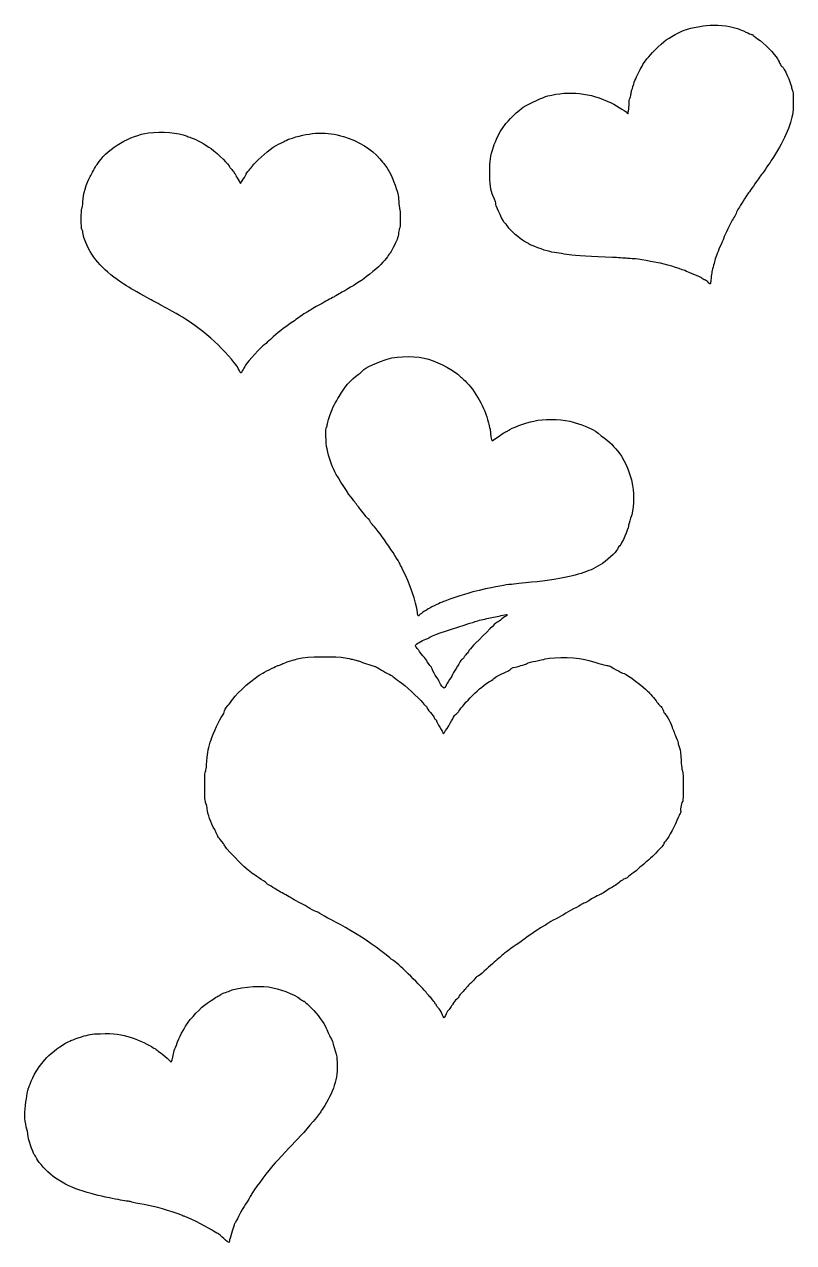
# Model space of a CAD drawing. Header units: centimetres. Extents: x -7.4 to 4.1, y -10.7 to 15.8.
# Drawn here: x -3.92 to 3.59, y 3.47 to 15.37 of the extents above; entities that cross this region are included whole.
import ezdxf

# ---------------------------------------------------------------- set-up
doc = ezdxf.new("R2010")
doc.units = ezdxf.units.CM
doc.header["$MEASUREMENT"] = 0
doc.layers.add('Layer 1', color=7, linetype='Continuous')

msp = doc.modelspace()

# ---------------------------------------------------------------- linework, layer by layer
at = {"layer": 'Layer 1'}
for points, knots in [([(2.7859, 12.86978), (2.79115, 12.93113), (2.79481, 12.9532), (2.80695, 12.99679), (2.80695, 12.99679), (2.81371, 13.02104), (2.8218, 13.05116), (2.82493, 13.06371), (2.82493, 13.06371), (2.83429, 13.10119), (2.85499, 13.15478), (2.88511, 13.21954), (2.88511, 13.21954), (2.90073, 13.25313), (2.91351, 13.28361), (2.91351, 13.28728), (2.91351, 13.28728), (2.91351, 13.29808), (2.98422, 13.44279), (3.0032, 13.47084), (3.0032, 13.47084), (3.01277, 13.48498), (3.02533, 13.50813), (3.0311, 13.52228), (3.0311, 13.52228), (3.03687, 13.53643), (3.04832, 13.55856), (3.05655, 13.57146), (3.05655, 13.57146), (3.06479, 13.58436), (3.08475, 13.61678), (3.10092, 13.6435), (3.10092, 13.6435), (3.11709, 13.67023), (3.13771, 13.70143), (3.14674, 13.71284), (3.14674, 13.71284), (3.1636, 13.73415), (3.20208, 13.7891), (3.25006, 13.86036), (3.25006, 13.86036), (3.26502, 13.88259), (3.27963, 13.90255), (3.28251, 13.90472), (3.28251, 13.90472), (3.2854, 13.90688), (3.30195, 13.92982), (3.31928, 13.95569), (3.31928, 13.95569), (3.33662, 13.98157), (3.36216, 14.01949), (3.37603, 14.03996), (3.37603, 14.03996), (3.49176, 14.21068), (3.5721, 14.39057), (3.58596, 14.51), (3.58596, 14.51), (3.5938, 14.57761), (3.59172, 14.7126), (3.58266, 14.72351), (3.58266, 14.72351), (3.57825, 14.72883), (3.57333, 14.74632), (3.57173, 14.76238), (3.57173, 14.76238), (3.56837, 14.79611), (3.49595, 14.95536), (3.48385, 14.9556), (3.48385, 14.9556), (3.47939, 14.95569), (3.47078, 14.96533), (3.46472, 14.97703), (3.46472, 14.97703), (3.45866, 14.98873), (3.44553, 15.01429), (3.43555, 15.03383), (3.43555, 15.03383), (3.41373, 15.07655), (3.30392, 15.18732), (3.24146, 15.22962), (3.24146, 15.22962), (3.21671, 15.24637), (3.19536, 15.26265), (3.19401, 15.26578), (3.19401, 15.26578), (3.19267, 15.26891), (3.18797, 15.27147), (3.18357, 15.27147), (3.18357, 15.27147), (3.17917, 15.27147), (3.15382, 15.28168), (3.12722, 15.29416), (3.12722, 15.29416), (3.05439, 15.32834), (3.05277, 15.32896), (3.00537, 15.34053), (3.00537, 15.34053), (2.91202, 15.36334), (2.78989, 15.36967), (2.71139, 15.35577), (2.71139, 15.35577), (2.55843, 15.32869), (2.55788, 15.32853), (2.47621, 15.28866), (2.47621, 15.28866), (2.36542, 15.23457), (2.33181, 15.21028), (2.23801, 15.11646), (2.23801, 15.11646), (2.1788, 15.05724), (2.1356, 15.0038), (2.11341, 14.96234), (2.11341, 14.96234), (2.06256, 14.86735), (2.04774, 14.83523), (2.03218, 14.7864), (2.03218, 14.7864), (2.02252, 14.75609), (2.01303, 14.72632), (2.01108, 14.72026), (2.01108, 14.72026), (2.00914, 14.71419), (2.00619, 14.698), (2.00454, 14.68427), (2.00454, 14.68427), (2.00288, 14.67055), (1.99837, 14.6534), (1.9945, 14.64617), (1.9945, 14.64617), (1.99063, 14.63894), (1.98722, 14.61545), (1.98692, 14.59396), (1.98692, 14.59396), (1.98641, 14.55759), (1.97573, 14.47906), (1.97368, 14.49664), (1.97368, 14.49664), (1.97226, 14.50888), (1.87722, 14.57111), (1.81122, 14.60303), (1.81122, 14.60303), (1.60643, 14.70206), (1.40361, 14.72407), (1.19371, 14.67004), (1.19371, 14.67004), (1.14282, 14.65694), (1.02605, 14.60416), (0.95409, 14.56173), (0.95409, 14.56173), (0.91455, 14.53842), (0.79792, 14.42427), (0.77064, 14.38218), (0.77064, 14.38218), (0.75885, 14.36399), (0.74673, 14.34728), (0.74371, 14.34505), (0.74371, 14.34505), (0.73116, 14.33579), (0.68029, 14.22734), (0.66288, 14.17272), (0.66288, 14.17272), (0.63325, 14.07978), (0.62683, 14.03665), (0.62651, 13.92848), (0.62651, 13.92848), (0.62618, 13.81756), (0.63572, 13.74347), (0.65639, 13.69626), (0.65639, 13.69626), (0.68152, 13.63886), (0.6866, 13.62449), (0.6866, 13.61072), (0.6866, 13.61072), (0.6866, 13.59113), (0.765, 13.42674), (0.77434, 13.42674), (0.77434, 13.42674), (0.77862, 13.42674), (0.79121, 13.41232), (0.80234, 13.3947), (0.80234, 13.3947), (0.82625, 13.35683), (0.91899, 13.27474), (0.96588, 13.24993), (0.96588, 13.24993), (0.98407, 13.24031), (1.00406, 13.22831), (1.0103, 13.22325), (1.0103, 13.22325), (1.02538, 13.21104), (1.15661, 13.16329), (1.21209, 13.14982), (1.21209, 13.14982), (1.23634, 13.14393), (1.27768, 13.13631), (1.30396, 13.13289), (1.30396, 13.13289), (1.33023, 13.12947), (1.37488, 13.12322), (1.40318, 13.11901), (1.40318, 13.11901), (1.45156, 13.1118), (1.63502, 13.10022), (1.82577, 13.09234), (1.82577, 13.09234), (1.87226, 13.09042), (1.93841, 13.08656), (1.97276, 13.08378), (1.97276, 13.08378), (2.00712, 13.08099), (2.0372, 13.07912), (2.0396, 13.07963), (2.0396, 13.07963), (2.04618, 13.08101), (2.25044, 13.04575), (2.29247, 13.03597), (2.29247, 13.03597), (2.38262, 13.01501), (2.51538, 12.97354), (2.54695, 12.95649), (2.54695, 12.95649), (2.55353, 12.95294), (2.5866, 12.93932), (2.62045, 12.92621), (2.62045, 12.92621), (2.6543, 12.91311), (2.68861, 12.89673), (2.69669, 12.8898), (2.69669, 12.8898), (2.70478, 12.88288), (2.71831, 12.87512), (2.72677, 12.87257), (2.72677, 12.87257), (2.73522, 12.87001), (2.74984, 12.85972), (2.75926, 12.8497), (2.75926, 12.8497), (2.76867, 12.83968), (2.77791, 12.83302), (2.77978, 12.8349), (2.77978, 12.8349), (2.78166, 12.83677), (2.78441, 12.85247), (2.7859, 12.86978)], [0, 0, 0, 0, 0.01612903, 0.01612903, 0.01612903, 0.01612903, 0.03225806, 0.03225806, 0.03225806, 0.03225806, 0.0483871, 0.0483871, 0.0483871, 0.0483871, 0.06451613, 0.06451613, 0.06451613, 0.06451613, 0.08064516, 0.08064516, 0.08064516, 0.08064516, 0.09677419, 0.09677419, 0.09677419, 0.09677419, 0.11290323, 0.11290323, 0.11290323, 0.11290323, 0.12903226, 0.12903226, 0.12903226, 0.12903226, 0.14516129, 0.14516129, 0.14516129, 0.14516129, 0.16129032, 0.16129032, 0.16129032, 0.16129032, 0.17741935, 0.17741935, 0.17741935, 0.17741935, 0.19354839, 0.19354839, 0.19354839, 0.19354839, 0.20967742, 0.20967742, 0.20967742, 0.20967742, 0.22580645, 0.22580645, 0.22580645, 0.22580645, 0.24193548, 0.24193548, 0.24193548, 0.24193548, 0.25806452, 0.25806452, 0.25806452, 0.25806452, 0.27419355, 0.27419355, 0.27419355, 0.27419355, 0.29032258, 0.29032258, 0.29032258, 0.29032258, 0.30645161, 0.30645161, 0.30645161, 0.30645161, 0.32258065, 0.32258065, 0.32258065, 0.32258065, 0.33870968, 0.33870968, 0.33870968, 0.33870968, 0.35483871, 0.35483871, 0.35483871, 0.35483871, 0.37096774, 0.37096774, 0.37096774, 0.37096774, 0.38709677, 0.38709677, 0.38709677, 0.38709677, 0.40322581, 0.40322581, 0.40322581, 0.40322581, 0.41935484, 0.41935484, 0.41935484, 0.41935484, 0.43548387, 0.43548387, 0.43548387, 0.43548387, 0.4516129, 0.4516129, 0.4516129, 0.4516129, 0.46774194, 0.46774194, 0.46774194, 0.46774194, 0.48387097, 0.48387097, 0.48387097, 0.48387097, 0.5, 0.5, 0.5, 0.5, 0.51612903, 0.51612903, 0.51612903, 0.51612903, 0.53225806, 0.53225806, 0.53225806, 0.53225806, 0.5483871, 0.5483871, 0.5483871, 0.5483871, 0.56451613, 0.56451613, 0.56451613, 0.56451613, 0.58064516, 0.58064516, 0.58064516, 0.58064516, 0.59677419, 0.59677419, 0.59677419, 0.59677419, 0.61290323, 0.61290323, 0.61290323, 0.61290323, 0.62903226, 0.62903226, 0.62903226, 0.62903226, 0.64516129, 0.64516129, 0.64516129, 0.64516129, 0.66129032, 0.66129032, 0.66129032, 0.66129032, 0.67741935, 0.67741935, 0.67741935, 0.67741935, 0.69354839, 0.69354839, 0.69354839, 0.69354839, 0.70967742, 0.70967742, 0.70967742, 0.70967742, 0.72580645, 0.72580645, 0.72580645, 0.72580645, 0.74193548, 0.74193548, 0.74193548, 0.74193548, 0.75806452, 0.75806452, 0.75806452, 0.75806452, 0.77419355, 0.77419355, 0.77419355, 0.77419355, 0.79032258, 0.79032258, 0.79032258, 0.79032258, 0.80645161, 0.80645161, 0.80645161, 0.80645161, 0.82258065, 0.82258065, 0.82258065, 0.82258065, 0.83870968, 0.83870968, 0.83870968, 0.83870968, 0.85483871, 0.85483871, 0.85483871, 0.85483871, 0.87096774, 0.87096774, 0.87096774, 0.87096774, 0.88709677, 0.88709677, 0.88709677, 0.88709677, 0.90322581, 0.90322581, 0.90322581, 0.90322581, 0.91935484, 0.91935484, 0.91935484, 0.91935484, 0.93548387, 0.93548387, 0.93548387, 0.93548387, 0.9516129, 0.9516129, 0.9516129, 0.9516129, 0.96774194, 0.96774194, 0.96774194, 0.96774194, 1, 1, 1, 1]), ([(-1.79755, 11.97009), (-1.79755, 11.97334), (-1.78696, 11.99236), (-1.77401, 12.01235), (-1.77401, 12.01235), (-1.76106, 12.03234), (-1.75031, 12.05071), (-1.75012, 12.05316), (-1.75012, 12.05316), (-1.7494, 12.0625), (-1.58809, 12.23611), (-1.58014, 12.23611), (-1.58014, 12.23611), (-1.57761, 12.23611), (-1.56246, 12.24852), (-1.54648, 12.26367), (-1.54648, 12.26367), (-1.4612, 12.34453), (-1.41464, 12.38291), (-1.33884, 12.43486), (-1.33884, 12.43486), (-1.30615, 12.45726), (-1.25579, 12.49282), (-1.22693, 12.51387), (-1.22693, 12.51387), (-1.19807, 12.53492), (-1.17215, 12.55214), (-1.16934, 12.55214), (-1.16934, 12.55214), (-1.16652, 12.55214), (-1.15045, 12.56164), (-1.13362, 12.57325), (-1.13362, 12.57325), (-1.11679, 12.58486), (-1.06168, 12.61681), (-1.01115, 12.64425), (-1.01115, 12.64425), (-0.96062, 12.67168), (-0.90574, 12.7015), (-0.88919, 12.71051), (-0.88919, 12.71051), (-0.87265, 12.71952), (-0.84619, 12.73495), (-0.8304, 12.74479), (-0.8304, 12.74479), (-0.81461, 12.75463), (-0.79605, 12.76475), (-0.78917, 12.76729), (-0.78917, 12.76729), (-0.78229, 12.76983), (-0.74327, 12.79356), (-0.70248, 12.82004), (-0.70248, 12.82004), (-0.66168, 12.84651), (-0.62677, 12.86817), (-0.62489, 12.86817), (-0.62489, 12.86817), (-0.62301, 12.86817), (-0.58761, 12.89545), (-0.54622, 12.92879), (-0.54622, 12.92879), (-0.45955, 12.99859), (-0.39983, 13.05762), (-0.37335, 13.09968), (-0.37335, 13.09968), (-0.36317, 13.11585), (-0.35242, 13.13074), (-0.34945, 13.13276), (-0.34945, 13.13276), (-0.3415, 13.13818), (-0.29098, 13.23469), (-0.27827, 13.26872), (-0.27827, 13.26872), (-0.27223, 13.28489), (-0.26582, 13.31466), (-0.26402, 13.33487), (-0.26402, 13.33487), (-0.26223, 13.35508), (-0.25762, 13.37272), (-0.25378, 13.37407), (-0.25378, 13.37407), (-0.24472, 13.37725), (-0.2446, 13.5612), (-0.25365, 13.57042), (-0.25365, 13.57042), (-0.25742, 13.57426), (-0.26132, 13.60552), (-0.26232, 13.63987), (-0.26232, 13.63987), (-0.2641, 13.70063), (-0.26927, 13.72134), (-0.31195, 13.83878), (-0.31195, 13.83878), (-0.32759, 13.88183), (-0.37849, 13.97449), (-0.40167, 14.00209), (-0.40167, 14.00209), (-0.40918, 14.01105), (-0.4295, 14.03535), (-0.44682, 14.05609), (-0.44682, 14.05609), (-0.52642, 14.15144), (-0.65107, 14.22777), (-0.80169, 14.27339), (-0.80169, 14.27339), (-0.96398, 14.32255), (-1.1164, 14.31821), (-1.30145, 14.25917), (-1.30145, 14.25917), (-1.33379, 14.24885), (-1.36521, 14.23644), (-1.37127, 14.23159), (-1.37127, 14.23159), (-1.37734, 14.22674), (-1.39697, 14.21707), (-1.41491, 14.21012), (-1.41491, 14.21012), (-1.46281, 14.19152), (-1.56476, 14.1158), (-1.63402, 14.04738), (-1.63402, 14.04738), (-1.66737, 14.01443), (-1.69465, 13.98487), (-1.69465, 13.9817), (-1.69465, 13.9817), (-1.69465, 13.97852), (-1.70788, 13.96157), (-1.72405, 13.94403), (-1.72405, 13.94403), (-1.74022, 13.92649), (-1.75345, 13.9087), (-1.75345, 13.90451), (-1.75345, 13.90451), (-1.75345, 13.90031), (-1.76547, 13.87878), (-1.78016, 13.85665), (-1.78016, 13.85665), (-1.78016, 13.85665), (-1.80688, 13.81641), (-1.80688, 13.81641), (-1.80688, 13.81641), (-1.80688, 13.81641), (-1.83142, 13.85492), (-1.83142, 13.85492), (-1.83142, 13.85492), (-1.84492, 13.8761), (-1.85605, 13.89757), (-1.85616, 13.90262), (-1.85616, 13.90262), (-1.85626, 13.90767), (-1.85965, 13.91181), (-1.86369, 13.91181), (-1.86369, 13.91181), (-1.86774, 13.91181), (-1.87104, 13.91615), (-1.87104, 13.92146), (-1.87104, 13.92146), (-1.87104, 13.92676), (-1.88097, 13.94061), (-1.89309, 13.95223), (-1.89309, 13.95223), (-1.90522, 13.96385), (-1.91514, 13.97607), (-1.91514, 13.97939), (-1.91514, 13.97939), (-1.91514, 13.99522), (-2.02337, 14.10109), (-2.0952, 14.15553), (-2.0952, 14.15553), (-2.15072, 14.1976), (-2.23688, 14.24467), (-2.28997, 14.26192), (-2.28997, 14.26192), (-2.30816, 14.26784), (-2.32965, 14.27578), (-2.33774, 14.27957), (-2.33774, 14.27957), (-2.4055, 14.31137), (-2.58051, 14.32509), (-2.70765, 14.30858), (-2.70765, 14.30858), (-2.88154, 14.286), (-3.09874, 14.1593), (-3.18626, 14.0294), (-3.18626, 14.0294), (-3.19579, 14.01525), (-3.20745, 14.00037), (-3.21216, 13.99633), (-3.21216, 13.99633), (-3.21687, 13.99229), (-3.23109, 13.9685), (-3.24376, 13.94347), (-3.24376, 13.94347), (-3.25643, 13.91844), (-3.27014, 13.89198), (-3.27422, 13.88467), (-3.27422, 13.88467), (-3.3125, 13.81612), (-3.34519, 13.70513), (-3.34741, 13.6362), (-3.34741, 13.6362), (-3.34845, 13.60386), (-3.35238, 13.57426), (-3.35615, 13.57042), (-3.35615, 13.57042), (-3.36525, 13.56115), (-3.36508, 13.36989), (-3.35597, 13.36672), (-3.35597, 13.36672), (-3.35211, 13.36537), (-3.34823, 13.35104), (-3.34737, 13.33487), (-3.34737, 13.33487), (-3.3465, 13.3187), (-3.33966, 13.28945), (-3.33218, 13.26986), (-3.33218, 13.26986), (-3.26689, 13.09906), (-3.16695, 12.98162), (-2.97715, 12.85265), (-2.97715, 12.85265), (-2.89245, 12.7951), (-2.86794, 12.78049), (-2.74564, 12.71461), (-2.74564, 12.71461), (-2.71532, 12.69828), (-2.67894, 12.67838), (-2.66479, 12.67039), (-2.66479, 12.67039), (-2.65065, 12.66241), (-2.58781, 12.62796), (-2.52515, 12.59385), (-2.52515, 12.59385), (-2.38481, 12.51744), (-2.35085, 12.4967), (-2.25322, 12.42774), (-2.25322, 12.42774), (-2.14692, 12.35265), (-2.0441, 12.26218), (-1.9602, 12.16991), (-1.9602, 12.16991), (-1.85361, 12.05269), (-1.84273, 12.03875), (-1.82119, 11.99182), (-1.82119, 11.99182), (-1.80965, 11.96668), (-1.79755, 11.95556), (-1.79755, 11.97009)], [0, 0, 0, 0, 0.01587302, 0.01587302, 0.01587302, 0.01587302, 0.03174603, 0.03174603, 0.03174603, 0.03174603, 0.04761905, 0.04761905, 0.04761905, 0.04761905, 0.06349206, 0.06349206, 0.06349206, 0.06349206, 0.07936508, 0.07936508, 0.07936508, 0.07936508, 0.0952381, 0.0952381, 0.0952381, 0.0952381, 0.11111111, 0.11111111, 0.11111111, 0.11111111, 0.12698413, 0.12698413, 0.12698413, 0.12698413, 0.14285714, 0.14285714, 0.14285714, 0.14285714, 0.15873016, 0.15873016, 0.15873016, 0.15873016, 0.17460317, 0.17460317, 0.17460317, 0.17460317, 0.19047619, 0.19047619, 0.19047619, 0.19047619, 0.20634921, 0.20634921, 0.20634921, 0.20634921, 0.22222222, 0.22222222, 0.22222222, 0.22222222, 0.23809524, 0.23809524, 0.23809524, 0.23809524, 0.25396825, 0.25396825, 0.25396825, 0.25396825, 0.26984127, 0.26984127, 0.26984127, 0.26984127, 0.28571429, 0.28571429, 0.28571429, 0.28571429, 0.3015873, 0.3015873, 0.3015873, 0.3015873, 0.31746032, 0.31746032, 0.31746032, 0.31746032, 0.33333333, 0.33333333, 0.33333333, 0.33333333, 0.34920635, 0.34920635, 0.34920635, 0.34920635, 0.36507937, 0.36507937, 0.36507937, 0.36507937, 0.38095238, 0.38095238, 0.38095238, 0.38095238, 0.3968254, 0.3968254, 0.3968254, 0.3968254, 0.41269841, 0.41269841, 0.41269841, 0.41269841, 0.42857143, 0.42857143, 0.42857143, 0.42857143, 0.44444444, 0.44444444, 0.44444444, 0.44444444, 0.46031746, 0.46031746, 0.46031746, 0.46031746, 0.47619048, 0.47619048, 0.47619048, 0.47619048, 0.49206349, 0.49206349, 0.49206349, 0.49206349, 0.50793651, 0.50793651, 0.50793651, 0.50793651, 0.52380952, 0.52380952, 0.52380952, 0.52380952, 0.53968254, 0.53968254, 0.53968254, 0.53968254, 0.55555556, 0.55555556, 0.55555556, 0.55555556, 0.57142857, 0.57142857, 0.57142857, 0.57142857, 0.58730159, 0.58730159, 0.58730159, 0.58730159, 0.6031746, 0.6031746, 0.6031746, 0.6031746, 0.61904762, 0.61904762, 0.61904762, 0.61904762, 0.63492063, 0.63492063, 0.63492063, 0.63492063, 0.65079365, 0.65079365, 0.65079365, 0.65079365, 0.66666667, 0.66666667, 0.66666667, 0.66666667, 0.68253968, 0.68253968, 0.68253968, 0.68253968, 0.6984127, 0.6984127, 0.6984127, 0.6984127, 0.71428571, 0.71428571, 0.71428571, 0.71428571, 0.73015873, 0.73015873, 0.73015873, 0.73015873, 0.74603175, 0.74603175, 0.74603175, 0.74603175, 0.76190476, 0.76190476, 0.76190476, 0.76190476, 0.77777778, 0.77777778, 0.77777778, 0.77777778, 0.79365079, 0.79365079, 0.79365079, 0.79365079, 0.80952381, 0.80952381, 0.80952381, 0.80952381, 0.82539683, 0.82539683, 0.82539683, 0.82539683, 0.84126984, 0.84126984, 0.84126984, 0.84126984, 0.85714286, 0.85714286, 0.85714286, 0.85714286, 0.87301587, 0.87301587, 0.87301587, 0.87301587, 0.88888889, 0.88888889, 0.88888889, 0.88888889, 0.9047619, 0.9047619, 0.9047619, 0.9047619, 0.92063492, 0.92063492, 0.92063492, 0.92063492, 0.93650794, 0.93650794, 0.93650794, 0.93650794, 0.95238095, 0.95238095, 0.95238095, 0.95238095, 0.96825397, 0.96825397, 0.96825397, 0.96825397, 1, 1, 1, 1]), ([(-0.06306, 9.59591), (-0.06306, 9.6024), (0.00023, 9.64581), (0.04123, 9.66745), (0.04123, 9.66745), (0.09507, 9.69587), (0.16137, 9.72719), (0.18683, 9.73624), (0.18683, 9.73624), (0.31615, 9.78219), (0.46145, 9.82736), (0.52167, 9.84032), (0.52167, 9.84032), (0.70691, 9.88019), (0.77585, 9.893), (0.83726, 9.89894), (0.83726, 9.89894), (1.23683, 9.93761), (1.36654, 9.9581), (1.51836, 10.00651), (1.51836, 10.00651), (1.59387, 10.03059), (1.63859, 10.05024), (1.7058, 10.08889), (1.7058, 10.08889), (1.75926, 10.11964), (1.86482, 10.21629), (1.8728, 10.24181), (1.8728, 10.24181), (1.87552, 10.2505), (1.8858, 10.26566), (1.89564, 10.27551), (1.89564, 10.27551), (1.91603, 10.29589), (1.9801, 10.4405), (1.98015, 10.46625), (1.98015, 10.46625), (1.98017, 10.4756), (1.99012, 10.511), (2.00227, 10.54493), (2.00227, 10.54493), (2.03174, 10.62723), (2.03974, 10.76451), (2.0209, 10.86476), (2.0209, 10.86476), (1.99323, 11.01201), (1.93675, 11.13453), (1.85625, 11.22187), (1.85625, 11.22187), (1.83949, 11.24006), (1.82577, 11.25698), (1.82577, 11.25947), (1.82577, 11.25947), (1.82577, 11.26813), (1.6808, 11.38168), (1.63687, 11.40743), (1.63687, 11.40743), (1.58721, 11.43653), (1.46805, 11.48084), (1.40685, 11.49296), (1.40685, 11.49296), (1.29842, 11.51443), (1.15382, 11.51517), (1.05548, 11.49477), (1.05548, 11.49477), (0.97917, 11.47894), (0.82432, 11.42143), (0.81128, 11.40407), (0.81128, 11.40407), (0.80912, 11.40119), (0.79546, 11.39387), (0.78093, 11.3878), (0.78093, 11.3878), (0.7664, 11.38173), (0.74502, 11.36892), (0.73342, 11.35934), (0.73342, 11.35934), (0.70532, 11.33615), (0.65513, 11.30272), (0.6484, 11.30272), (0.6484, 11.30272), (0.64299, 11.30272), (0.63059, 11.37432), (0.63393, 11.38624), (0.63393, 11.38624), (0.63491, 11.38973), (0.6308, 11.40958), (0.62481, 11.43034), (0.62481, 11.43034), (0.61881, 11.4511), (0.61231, 11.47636), (0.61035, 11.48646), (0.61035, 11.48646), (0.58613, 11.61147), (0.47924, 11.80135), (0.38545, 11.88601), (0.38545, 11.88601), (0.3714, 11.89869), (0.35156, 11.91739), (0.34135, 11.92758), (0.34135, 11.92758), (0.28024, 11.98855), (0.14752, 12.06118), (0.02881, 12.09861), (0.02881, 12.09861), (-0.07924, 12.13268), (-0.26014, 12.13341), (-0.37541, 12.10025), (-0.37541, 12.10025), (-0.44582, 12.07999), (-0.6058, 12.00507), (-0.61175, 11.98956), (-0.61175, 11.98956), (-0.6137, 11.98446), (-0.63409, 11.96692), (-0.65705, 11.95059), (-0.65705, 11.95059), (-0.73172, 11.89748), (-0.79806, 11.82071), (-0.84405, 11.7342), (-0.84405, 11.7342), (-0.85927, 11.70557), (-0.8763, 11.67698), (-0.8819, 11.67066), (-0.8819, 11.67066), (-0.8999, 11.65037), (-0.95788, 11.49848), (-0.95915, 11.46831), (-0.95915, 11.46831), (-0.95983, 11.45227), (-0.96372, 11.43707), (-0.96781, 11.43455), (-0.96781, 11.43455), (-0.97869, 11.42782), (-0.97468, 11.27834), (-0.96209, 11.22188), (-0.96209, 11.22188), (-0.94411, 11.14122), (-0.9151, 11.05524), (-0.88706, 10.99947), (-0.88706, 10.99947), (-0.85959, 10.94485), (-0.73965, 10.75941), (-0.71479, 10.73313), (-0.71479, 10.73313), (-0.70714, 10.72505), (-0.69333, 10.70686), (-0.68409, 10.69271), (-0.68409, 10.69271), (-0.67486, 10.67856), (-0.66101, 10.66037), (-0.65333, 10.65229), (-0.65333, 10.65229), (-0.64564, 10.6442), (-0.62585, 10.6194), (-0.60934, 10.59717), (-0.60934, 10.59717), (-0.59283, 10.57493), (-0.57065, 10.54873), (-0.56005, 10.53893), (-0.56005, 10.53893), (-0.54945, 10.52913), (-0.54078, 10.5173), (-0.54078, 10.51265), (-0.54078, 10.51265), (-0.54078, 10.50799), (-0.53212, 10.49617), (-0.52155, 10.48637), (-0.52155, 10.48637), (-0.47336, 10.44172), (-0.28469, 10.17043), (-0.24934, 10.09496), (-0.24934, 10.09496), (-0.24334, 10.08215), (-0.23058, 10.05679), (-0.22099, 10.0386), (-0.22099, 10.0386), (-0.15457, 9.91258), (-0.09173, 9.72801), (-0.08024, 9.62519), (-0.08024, 9.62519), (-0.07809, 9.60599), (-0.07335, 9.59028), (-0.0697, 9.59028), (-0.0697, 9.59028), (-0.06605, 9.59028), (-0.06306, 9.59281), (-0.06306, 9.59591)], [0, 0, 0, 0, 0.02083333, 0.02083333, 0.02083333, 0.02083333, 0.04166667, 0.04166667, 0.04166667, 0.04166667, 0.0625, 0.0625, 0.0625, 0.0625, 0.08333333, 0.08333333, 0.08333333, 0.08333333, 0.10416667, 0.10416667, 0.10416667, 0.10416667, 0.125, 0.125, 0.125, 0.125, 0.14583333, 0.14583333, 0.14583333, 0.14583333, 0.16666667, 0.16666667, 0.16666667, 0.16666667, 0.1875, 0.1875, 0.1875, 0.1875, 0.20833333, 0.20833333, 0.20833333, 0.20833333, 0.22916667, 0.22916667, 0.22916667, 0.22916667, 0.25, 0.25, 0.25, 0.25, 0.27083333, 0.27083333, 0.27083333, 0.27083333, 0.29166667, 0.29166667, 0.29166667, 0.29166667, 0.3125, 0.3125, 0.3125, 0.3125, 0.33333333, 0.33333333, 0.33333333, 0.33333333, 0.35416667, 0.35416667, 0.35416667, 0.35416667, 0.375, 0.375, 0.375, 0.375, 0.39583333, 0.39583333, 0.39583333, 0.39583333, 0.41666667, 0.41666667, 0.41666667, 0.41666667, 0.4375, 0.4375, 0.4375, 0.4375, 0.45833333, 0.45833333, 0.45833333, 0.45833333, 0.47916667, 0.47916667, 0.47916667, 0.47916667, 0.5, 0.5, 0.5, 0.5, 0.52083333, 0.52083333, 0.52083333, 0.52083333, 0.54166667, 0.54166667, 0.54166667, 0.54166667, 0.5625, 0.5625, 0.5625, 0.5625, 0.58333333, 0.58333333, 0.58333333, 0.58333333, 0.60416667, 0.60416667, 0.60416667, 0.60416667, 0.625, 0.625, 0.625, 0.625, 0.64583333, 0.64583333, 0.64583333, 0.64583333, 0.66666667, 0.66666667, 0.66666667, 0.66666667, 0.6875, 0.6875, 0.6875, 0.6875, 0.70833333, 0.70833333, 0.70833333, 0.70833333, 0.72916667, 0.72916667, 0.72916667, 0.72916667, 0.75, 0.75, 0.75, 0.75, 0.77083333, 0.77083333, 0.77083333, 0.77083333, 0.79166667, 0.79166667, 0.79166667, 0.79166667, 0.8125, 0.8125, 0.8125, 0.8125, 0.83333333, 0.83333333, 0.83333333, 0.83333333, 0.85416667, 0.85416667, 0.85416667, 0.85416667, 0.875, 0.875, 0.875, 0.875, 0.89583333, 0.89583333, 0.89583333, 0.89583333, 0.91666667, 0.91666667, 0.91666667, 0.91666667, 0.9375, 0.9375, 0.9375, 0.9375, 0.95833333, 0.95833333, 0.95833333, 0.95833333, 1, 1, 1, 1]), ([(0.19592, 8.90494), (0.20075, 8.91605), (0.21144, 8.93507), (0.21967, 8.9472), (0.21967, 8.9472), (0.2427, 8.98113), (0.25231, 8.99702), (0.26185, 9.01702), (0.26185, 9.01702), (0.26668, 9.02712), (0.2774, 9.04531), (0.28567, 9.05744), (0.28567, 9.05744), (0.30222, 9.08169), (0.32145, 9.11506), (0.33276, 9.13916), (0.33276, 9.13916), (0.33678, 9.14772), (0.34858, 9.16142), (0.35899, 9.16961), (0.35899, 9.16961), (0.3694, 9.1778), (0.37792, 9.18754), (0.37792, 9.19125), (0.37792, 9.19125), (0.37792, 9.19497), (0.38784, 9.20751), (0.39996, 9.21913), (0.39996, 9.21913), (0.41209, 9.23075), (0.42201, 9.24324), (0.42201, 9.24689), (0.42201, 9.24689), (0.42201, 9.25674), (0.45197, 9.28937), (0.55798, 9.39494), (0.55798, 9.39494), (0.67231, 9.5088), (0.69656, 9.53148), (0.70402, 9.53148), (0.70402, 9.53148), (0.70714, 9.53148), (0.72537, 9.54471), (0.74455, 9.56088), (0.74455, 9.56088), (0.76372, 9.57705), (0.78333, 9.59028), (0.78813, 9.59028), (0.78813, 9.59028), (0.79292, 9.59028), (0.79684, 9.59359), (0.79684, 9.59763), (0.79684, 9.59763), (0.79684, 9.60681), (0.79605, 9.60676), (0.73804, 9.59375), (0.73804, 9.59375), (0.71177, 9.58785), (0.65573, 9.57615), (0.61351, 9.56774), (0.61351, 9.56774), (0.57129, 9.55933), (0.51341, 9.54488), (0.48489, 9.53562), (0.48489, 9.53562), (0.45637, 9.52636), (0.40823, 9.51121), (0.37792, 9.50195), (0.37792, 9.50195), (0.20432, 9.44891), (0.04122, 9.39005), (0.03249, 9.3773), (0.03249, 9.3773), (0.03047, 9.37434), (0.01724, 9.36795), (0.00309, 9.36308), (0.00309, 9.36308), (-0.04017, 9.34822), (-0.09585, 9.31506), (-0.09822, 9.30276), (-0.09822, 9.30276), (-0.09946, 9.29636), (-0.0921, 9.28319), (-0.08189, 9.2735), (-0.08189, 9.2735), (-0.07167, 9.26381), (-0.06325, 9.25313), (-0.06318, 9.24978), (-0.06318, 9.24978), (-0.06311, 9.24643), (-0.04652, 9.22468), (-0.02631, 9.20144), (-0.02631, 9.20144), (-0.0061, 9.1782), (0.01044, 9.15683), (0.01044, 9.15395), (0.01044, 9.15395), (0.01044, 9.14715), (0.04132, 9.1031), (0.05086, 9.09629), (0.05086, 9.09629), (0.0549, 9.09341), (0.05845, 9.08845), (0.05874, 9.08527), (0.05874, 9.08527), (0.05964, 9.07527), (0.07915, 9.0363), (0.09473, 9.01334), (0.09473, 9.01334), (0.11867, 8.97807), (0.12757, 8.96305), (0.13558, 8.9444), (0.13558, 8.9444), (0.14655, 8.91885), (0.17203, 8.88472), (0.18014, 8.88472), (0.18014, 8.88472), (0.18399, 8.88472), (0.19109, 8.89382), (0.19592, 8.90494)], [0, 0, 0, 0, 0.03225806, 0.03225806, 0.03225806, 0.03225806, 0.06451613, 0.06451613, 0.06451613, 0.06451613, 0.09677419, 0.09677419, 0.09677419, 0.09677419, 0.12903226, 0.12903226, 0.12903226, 0.12903226, 0.16129032, 0.16129032, 0.16129032, 0.16129032, 0.19354839, 0.19354839, 0.19354839, 0.19354839, 0.22580645, 0.22580645, 0.22580645, 0.22580645, 0.25806452, 0.25806452, 0.25806452, 0.25806452, 0.29032258, 0.29032258, 0.29032258, 0.29032258, 0.32258065, 0.32258065, 0.32258065, 0.32258065, 0.35483871, 0.35483871, 0.35483871, 0.35483871, 0.38709677, 0.38709677, 0.38709677, 0.38709677, 0.41935484, 0.41935484, 0.41935484, 0.41935484, 0.4516129, 0.4516129, 0.4516129, 0.4516129, 0.48387097, 0.48387097, 0.48387097, 0.48387097, 0.51612903, 0.51612903, 0.51612903, 0.51612903, 0.5483871, 0.5483871, 0.5483871, 0.5483871, 0.58064516, 0.58064516, 0.58064516, 0.58064516, 0.61290323, 0.61290323, 0.61290323, 0.61290323, 0.64516129, 0.64516129, 0.64516129, 0.64516129, 0.67741935, 0.67741935, 0.67741935, 0.67741935, 0.70967742, 0.70967742, 0.70967742, 0.70967742, 0.74193548, 0.74193548, 0.74193548, 0.74193548, 0.77419355, 0.77419355, 0.77419355, 0.77419355, 0.80645161, 0.80645161, 0.80645161, 0.80645161, 0.83870968, 0.83870968, 0.83870968, 0.83870968, 0.87096774, 0.87096774, 0.87096774, 0.87096774, 0.90322581, 0.90322581, 0.90322581, 0.90322581, 0.93548387, 0.93548387, 0.93548387, 0.93548387, 1, 1, 1, 1]), ([(0.20223, 5.70237), (0.21092, 5.72259), (0.22041, 5.73912), (0.22332, 5.73912), (0.22332, 5.73912), (0.22623, 5.73912), (0.23484, 5.7507), (0.24246, 5.76485), (0.24246, 5.76485), (0.25008, 5.77899), (0.25907, 5.79057), (0.26243, 5.79057), (0.26243, 5.79057), (0.26579, 5.79057), (0.26664, 5.79365), (0.26431, 5.79741), (0.26431, 5.79741), (0.26199, 5.80117), (0.27503, 5.81824), (0.29328, 5.83535), (0.29328, 5.83535), (0.31153, 5.85246), (0.32647, 5.87034), (0.32647, 5.87508), (0.32647, 5.87508), (0.32647, 5.87982), (0.33887, 5.8952), (0.35403, 5.90926), (0.35403, 5.90926), (0.36919, 5.92331), (0.3882, 5.94434), (0.39629, 5.95599), (0.39629, 5.95599), (0.40437, 5.96763), (0.4176, 5.98293), (0.42569, 5.98999), (0.42569, 5.98999), (0.43377, 5.99704), (0.44727, 6.0088), (0.45569, 6.01612), (0.45569, 6.01612), (0.46411, 6.02344), (0.4769, 6.03852), (0.4841, 6.04964), (0.4841, 6.04964), (0.4913, 6.06076), (0.50234, 6.06985), (0.50863, 6.06985), (0.50863, 6.06985), (0.51491, 6.06985), (0.54347, 6.09186), (0.57209, 6.11877), (0.57209, 6.11877), (0.62985, 6.17307), (0.68085, 6.21885), (0.7131, 6.24535), (0.7131, 6.24535), (0.7248, 6.25496), (0.74605, 6.27315), (0.76033, 6.28577), (0.76033, 6.28577), (0.78989, 6.31189), (0.79857, 6.31822), (0.88592, 6.37737), (0.88592, 6.37737), (0.92077, 6.40097), (0.95385, 6.42431), (0.95942, 6.42924), (0.95942, 6.42924), (0.97838, 6.44601), (1.09438, 6.52628), (1.12305, 6.54247), (1.12305, 6.54247), (1.17151, 6.56984), (1.1785, 6.57424), (1.19183, 6.58583), (1.19183, 6.58583), (1.19893, 6.592), (1.23616, 6.61271), (1.27456, 6.63183), (1.27456, 6.63183), (1.31296, 6.65095), (1.35099, 6.67221), (1.35908, 6.67907), (1.35908, 6.67907), (1.36716, 6.68593), (1.40602, 6.70777), (1.44544, 6.7276), (1.44544, 6.7276), (1.48485, 6.74743), (1.51709, 6.76604), (1.51709, 6.76896), (1.51709, 6.76896), (1.51709, 6.77188), (1.5295, 6.77833), (1.54465, 6.7833), (1.54465, 6.7833), (1.55981, 6.78827), (1.58214, 6.7997), (1.59426, 6.80869), (1.59426, 6.80869), (1.61799, 6.82629), (1.70096, 6.87091), (1.71, 6.87094), (1.71, 6.87094), (1.71302, 6.87094), (1.73121, 6.88215), (1.75042, 6.89584), (1.75042, 6.89584), (1.76963, 6.90954), (1.79693, 6.92698), (1.81107, 6.93461), (1.81107, 6.93461), (1.84963, 6.9554), (1.87771, 6.97433), (1.90978, 7.00114), (1.90978, 7.00114), (1.92567, 7.01442), (1.94449, 7.02529), (1.95161, 7.02529), (1.95161, 7.02529), (1.95872, 7.02529), (1.96664, 7.02867), (1.96919, 7.0328), (1.96919, 7.0328), (1.97174, 7.03694), (1.99222, 7.0539), (2.01469, 7.0705), (2.01469, 7.0705), (2.03716, 7.0871), (2.0726, 7.11596), (2.09346, 7.13464), (2.09346, 7.13464), (2.11431, 7.15332), (2.14612, 7.18012), (2.16415, 7.19419), (2.16415, 7.19419), (2.18218, 7.20826), (2.21277, 7.23637), (2.23214, 7.25666), (2.23214, 7.25666), (2.25151, 7.27695), (2.28045, 7.30718), (2.29645, 7.32385), (2.29645, 7.32385), (2.31245, 7.34051), (2.32556, 7.3587), (2.32558, 7.36427), (2.32558, 7.36427), (2.3256, 7.36984), (2.33711, 7.38692), (2.35117, 7.40222), (2.35117, 7.40222), (2.37244, 7.42538), (2.43885, 7.55065), (2.46695, 7.6206), (2.46695, 7.6206), (2.471, 7.63071), (2.47907, 7.64808), (2.48488, 7.6592), (2.48488, 7.6592), (2.49068, 7.67033), (2.4932, 7.68304), (2.49047, 7.68745), (2.49047, 7.68745), (2.48415, 7.69768), (2.50183, 7.78229), (2.51028, 7.78229), (2.51028, 7.78229), (2.51878, 7.78229), (2.51847, 8.06406), (2.50996, 8.07297), (2.50996, 8.07297), (2.50326, 8.07997), (2.49893, 8.11342), (2.49143, 8.21592), (2.49143, 8.21592), (2.48661, 8.28183), (2.48453, 8.29411), (2.47357, 8.32113), (2.47357, 8.32113), (2.46896, 8.33251), (2.46515, 8.34739), (2.46512, 8.3542), (2.46512, 8.3542), (2.46508, 8.36101), (2.45691, 8.38312), (2.44697, 8.40333), (2.44697, 8.40333), (2.43703, 8.42354), (2.42869, 8.44504), (2.42843, 8.4511), (2.42843, 8.4511), (2.42818, 8.45717), (2.42311, 8.46855), (2.41718, 8.47639), (2.41718, 8.47639), (2.41124, 8.48424), (2.40639, 8.49654), (2.40639, 8.50373), (2.40639, 8.50373), (2.40639, 8.52292), (2.35161, 8.62614), (2.33602, 8.63632), (2.33602, 8.63632), (2.33168, 8.63915), (2.32373, 8.65482), (2.31834, 8.67113), (2.31834, 8.67113), (2.31296, 8.68745), (2.30117, 8.70563), (2.29216, 8.71154), (2.29216, 8.71154), (2.28314, 8.71745), (2.26832, 8.73431), (2.25923, 8.74902), (2.25923, 8.74902), (2.25015, 8.76372), (2.2291, 8.79028), (2.21247, 8.80803), (2.21247, 8.80803), (2.19584, 8.82579), (2.1754, 8.84782), (2.16705, 8.85701), (2.16705, 8.85701), (2.13281, 8.89468), (1.96094, 9.02437), (1.94524, 9.02437), (1.94524, 9.02437), (1.93588, 9.02437), (1.83391, 9.07678), (1.8076, 9.09511), (1.8076, 9.09511), (1.79963, 9.10066), (1.78611, 9.10521), (1.77755, 9.10521), (1.77755, 9.10521), (1.76289, 9.10521), (1.69384, 9.12454), (1.59426, 9.15651), (1.59426, 9.15651), (1.50395, 9.18551), (1.26345, 9.19326), (1.16799, 9.17024), (1.16799, 9.17024), (1.15182, 9.16634), (1.11048, 9.15727), (1.07612, 9.1501), (1.07612, 9.1501), (1.04176, 9.14292), (1.00207, 9.13171), (0.98793, 9.1252), (0.98793, 9.1252), (0.96469, 9.1145), (0.90384, 9.09609), (0.85563, 9.08518), (0.85563, 9.08518), (0.84553, 9.08289), (0.83485, 9.07696), (0.83191, 9.07201), (0.83191, 9.07201), (0.82698, 9.0637), (0.7947, 9.04682), (0.71967, 9.01331), (0.71967, 9.01331), (0.7035, 9.00609), (0.67948, 8.9908), (0.66629, 8.97934), (0.66629, 8.97934), (0.65309, 8.96787), (0.63164, 8.95298), (0.61861, 8.94624), (0.61861, 8.94624), (0.54952, 8.91052), (0.35876, 8.72385), (0.3256, 8.65953), (0.3256, 8.65953), (0.32114, 8.65088), (0.30976, 8.63966), (0.3003, 8.6346), (0.3003, 8.6346), (0.29084, 8.62954), (0.27482, 8.60791), (0.2647, 8.58653), (0.2647, 8.58653), (0.2421, 8.5388), (0.17213, 8.4301), (0.17213, 8.44272), (0.17213, 8.44272), (0.17213, 8.44776), (0.15725, 8.47468), (0.13906, 8.50255), (0.13906, 8.50255), (0.12087, 8.53041), (0.10598, 8.55845), (0.10598, 8.56486), (0.10598, 8.56486), (0.10598, 8.57126), (0.10102, 8.57841), (0.09496, 8.58074), (0.09496, 8.58074), (0.08889, 8.58306), (0.08393, 8.58987), (0.08393, 8.59586), (0.08393, 8.59586), (0.08393, 8.60186), (0.0674, 8.62531), (0.04719, 8.64799), (0.04719, 8.64799), (0.02697, 8.67067), (0.01044, 8.69325), (0.01044, 8.69817), (0.01044, 8.69817), (0.01044, 8.70309), (0.0075, 8.70821), (0.0039, 8.70956), (0.0039, 8.70956), (0.00031, 8.71091), (-0.01375, 8.72535), (-0.02733, 8.74166), (-0.02733, 8.74166), (-0.06956, 8.79235), (-0.20415, 8.91622), (-0.25373, 8.95003), (-0.25373, 8.95003), (-0.27973, 8.96776), (-0.30782, 8.98884), (-0.31616, 8.99687), (-0.31616, 8.99687), (-0.32449, 9.00491), (-0.34951, 9.01962), (-0.37174, 9.02957), (-0.37174, 9.02957), (-0.39397, 9.03952), (-0.42926, 9.05895), (-0.45015, 9.07276), (-0.45015, 9.07276), (-0.47105, 9.08657), (-0.49162, 9.09786), (-0.49586, 9.09786), (-0.49586, 9.09786), (-0.50423, 9.09786), (-0.59916, 9.12831), (-0.62897, 9.14056), (-0.62897, 9.14056), (-0.63908, 9.14471), (-0.65396, 9.15049), (-0.66204, 9.15341), (-0.66204, 9.15341), (-0.67663, 9.15866), (-0.68178, 9.15995), (-0.71717, 9.16722), (-0.71717, 9.16722), (-0.72727, 9.1693), (-0.75869, 9.17632), (-0.78699, 9.18283), (-0.78699, 9.18283), (-0.85668, 9.19887), (-1.1763, 9.19322), (-1.23898, 9.17485), (-1.23898, 9.17485), (-1.26122, 9.16834), (-1.28271, 9.1622), (-1.28676, 9.16121), (-1.28676, 9.16121), (-1.32371, 9.15216), (-1.38028, 9.13236), (-1.40406, 9.12015), (-1.40406, 9.12015), (-1.42008, 9.11193), (-1.43752, 9.10521), (-1.44283, 9.10521), (-1.44283, 9.10521), (-1.44814, 9.10521), (-1.47571, 9.09281), (-1.5041, 9.07765), (-1.5041, 9.07765), (-1.53249, 9.06249), (-1.57141, 9.04182), (-1.5906, 9.03172), (-1.5906, 9.03172), (-1.67596, 8.98675), (-1.83616, 8.8473), (-1.88279, 8.77738), (-1.88279, 8.77738), (-1.89655, 8.75675), (-1.91686, 8.73029), (-1.92792, 8.71859), (-1.92792, 8.71859), (-1.95212, 8.69298), (-1.96659, 8.66717), (-1.96659, 8.6496), (-1.96659, 8.6496), (-1.96659, 8.64247), (-1.97159, 8.63249), (-1.9777, 8.62742), (-1.9777, 8.62742), (-1.99127, 8.61615), (-2.05355, 8.48873), (-2.08721, 8.40333), (-2.08721, 8.40333), (-2.10869, 8.34885), (-2.12889, 8.26403), (-2.13272, 8.21224), (-2.13272, 8.21224), (-2.14152, 8.09323), (-2.14463, 8.06893), (-2.15106, 8.06893), (-2.15106, 8.06893), (-2.15498, 8.06893), (-2.15762, 8.00863), (-2.15734, 7.92591), (-2.15734, 7.92591), (-2.15693, 7.80879), (-2.15466, 7.77851), (-2.14479, 7.75873), (-2.14479, 7.75873), (-2.13816, 7.74544), (-2.13239, 7.72133), (-2.13196, 7.70515), (-2.13196, 7.70515), (-2.1308, 7.66176), (-2.09694, 7.56744), (-2.05938, 7.50301), (-2.05938, 7.50301), (-2.05349, 7.49291), (-2.04455, 7.47356), (-2.0395, 7.46001), (-2.0395, 7.46001), (-2.03167, 7.43896), (-2.0209, 7.4234), (-1.97467, 7.36636), (-1.97467, 7.36636), (-1.97108, 7.36193), (-1.96315, 7.3487), (-1.95704, 7.33696), (-1.95704, 7.33696), (-1.93724, 7.29891), (-1.70317, 7.06939), (-1.68416, 7.06939), (-1.68416, 7.06939), (-1.68151, 7.06939), (-1.67534, 7.06594), (-1.67046, 7.06173), (-1.67046, 7.06173), (-1.66558, 7.05752), (-1.63595, 7.0373), (-1.60462, 7.01679), (-1.60462, 7.01679), (-1.5733, 6.99629), (-1.54766, 6.97658), (-1.54766, 6.973), (-1.54766, 6.973), (-1.54766, 6.96942), (-1.54409, 6.9665), (-1.53972, 6.9665), (-1.53972, 6.9665), (-1.53535, 6.9665), (-1.51312, 6.95411), (-1.49031, 6.93897), (-1.49031, 6.93897), (-1.44245, 6.9072), (-1.41994, 6.89415), (-1.364, 6.86573), (-1.364, 6.86573), (-1.3418, 6.85445), (-1.31771, 6.83991), (-1.31046, 6.83342), (-1.31046, 6.83342), (-1.30321, 6.82693), (-1.27175, 6.80924), (-1.24057, 6.79413), (-1.24057, 6.79413), (-1.20938, 6.77901), (-1.16707, 6.75559), (-1.14656, 6.74208), (-1.14656, 6.74208), (-1.12604, 6.72857), (-1.09229, 6.71108), (-1.07156, 6.7032), (-1.07156, 6.7032), (-1.05084, 6.69533), (-1.0135, 6.67528), (-0.9886, 6.65865), (-0.9886, 6.65865), (-0.9637, 6.64202), (-0.94011, 6.62842), (-0.93618, 6.62842), (-0.93618, 6.62842), (-0.92775, 6.62842), (-0.7421, 6.52538), (-0.66864, 6.47994), (-0.66864, 6.47994), (-0.56807, 6.41772), (-0.37827, 6.28114), (-0.35025, 6.25082), (-0.35025, 6.25082), (-0.34045, 6.24022), (-0.32847, 6.23154), (-0.32362, 6.23154), (-0.32362, 6.23154), (-0.30802, 6.23154), (-0.09912, 6.03061), (-0.01367, 5.93342), (-0.01367, 5.93342), (0.00743, 5.90942), (0.03967, 5.87331), (0.05799, 5.85317), (0.05799, 5.85317), (0.0763, 5.83303), (0.09128, 5.81236), (0.09128, 5.80723), (0.09128, 5.80723), (0.09128, 5.80211), (0.09459, 5.79792), (0.09863, 5.79792), (0.09863, 5.79792), (0.10267, 5.79792), (0.10598, 5.79353), (0.10598, 5.78818), (0.10598, 5.78818), (0.10598, 5.78282), (0.11412, 5.77078), (0.12407, 5.76144), (0.12407, 5.76144), (0.13403, 5.75209), (0.14952, 5.72671), (0.1585, 5.70503), (0.1585, 5.70503), (0.16748, 5.68336), (0.17744, 5.66563), (0.18063, 5.66563), (0.18063, 5.66563), (0.18381, 5.66563), (0.19353, 5.68216), (0.20223, 5.70237)], [0, 0, 0, 0, 0.00740741, 0.00740741, 0.00740741, 0.00740741, 0.01481481, 0.01481481, 0.01481481, 0.01481481, 0.02222222, 0.02222222, 0.02222222, 0.02222222, 0.02962963, 0.02962963, 0.02962963, 0.02962963, 0.03703704, 0.03703704, 0.03703704, 0.03703704, 0.04444444, 0.04444444, 0.04444444, 0.04444444, 0.05185185, 0.05185185, 0.05185185, 0.05185185, 0.05925926, 0.05925926, 0.05925926, 0.05925926, 0.06666667, 0.06666667, 0.06666667, 0.06666667, 0.07407407, 0.07407407, 0.07407407, 0.07407407, 0.08148148, 0.08148148, 0.08148148, 0.08148148, 0.08888889, 0.08888889, 0.08888889, 0.08888889, 0.0962963, 0.0962963, 0.0962963, 0.0962963, 0.1037037, 0.1037037, 0.1037037, 0.1037037, 0.11111111, 0.11111111, 0.11111111, 0.11111111, 0.11851852, 0.11851852, 0.11851852, 0.11851852, 0.12592593, 0.12592593, 0.12592593, 0.12592593, 0.13333333, 0.13333333, 0.13333333, 0.13333333, 0.14074074, 0.14074074, 0.14074074, 0.14074074, 0.14814815, 0.14814815, 0.14814815, 0.14814815, 0.15555556, 0.15555556, 0.15555556, 0.15555556, 0.16296296, 0.16296296, 0.16296296, 0.16296296, 0.17037037, 0.17037037, 0.17037037, 0.17037037, 0.17777778, 0.17777778, 0.17777778, 0.17777778, 0.18518519, 0.18518519, 0.18518519, 0.18518519, 0.19259259, 0.19259259, 0.19259259, 0.19259259, 0.2, 0.2, 0.2, 0.2, 0.20740741, 0.20740741, 0.20740741, 0.20740741, 0.21481481, 0.21481481, 0.21481481, 0.21481481, 0.22222222, 0.22222222, 0.22222222, 0.22222222, 0.22962963, 0.22962963, 0.22962963, 0.22962963, 0.23703704, 0.23703704, 0.23703704, 0.23703704, 0.24444444, 0.24444444, 0.24444444, 0.24444444, 0.25185185, 0.25185185, 0.25185185, 0.25185185, 0.25925926, 0.25925926, 0.25925926, 0.25925926, 0.26666667, 0.26666667, 0.26666667, 0.26666667, 0.27407407, 0.27407407, 0.27407407, 0.27407407, 0.28148148, 0.28148148, 0.28148148, 0.28148148, 0.28888889, 0.28888889, 0.28888889, 0.28888889, 0.2962963, 0.2962963, 0.2962963, 0.2962963, 0.3037037, 0.3037037, 0.3037037, 0.3037037, 0.31111111, 0.31111111, 0.31111111, 0.31111111, 0.31851852, 0.31851852, 0.31851852, 0.31851852, 0.32592593, 0.32592593, 0.32592593, 0.32592593, 0.33333333, 0.33333333, 0.33333333, 0.33333333, 0.34074074, 0.34074074, 0.34074074, 0.34074074, 0.34814815, 0.34814815, 0.34814815, 0.34814815, 0.35555556, 0.35555556, 0.35555556, 0.35555556, 0.36296296, 0.36296296, 0.36296296, 0.36296296, 0.37037037, 0.37037037, 0.37037037, 0.37037037, 0.37777778, 0.37777778, 0.37777778, 0.37777778, 0.38518519, 0.38518519, 0.38518519, 0.38518519, 0.39259259, 0.39259259, 0.39259259, 0.39259259, 0.4, 0.4, 0.4, 0.4, 0.40740741, 0.40740741, 0.40740741, 0.40740741, 0.41481481, 0.41481481, 0.41481481, 0.41481481, 0.42222222, 0.42222222, 0.42222222, 0.42222222, 0.42962963, 0.42962963, 0.42962963, 0.42962963, 0.43703704, 0.43703704, 0.43703704, 0.43703704, 0.44444444, 0.44444444, 0.44444444, 0.44444444, 0.45185185, 0.45185185, 0.45185185, 0.45185185, 0.45925926, 0.45925926, 0.45925926, 0.45925926, 0.46666667, 0.46666667, 0.46666667, 0.46666667, 0.47407407, 0.47407407, 0.47407407, 0.47407407, 0.48148148, 0.48148148, 0.48148148, 0.48148148, 0.48888889, 0.48888889, 0.48888889, 0.48888889, 0.4962963, 0.4962963, 0.4962963, 0.4962963, 0.5037037, 0.5037037, 0.5037037, 0.5037037, 0.51111111, 0.51111111, 0.51111111, 0.51111111, 0.51851852, 0.51851852, 0.51851852, 0.51851852, 0.52592593, 0.52592593, 0.52592593, 0.52592593, 0.53333333, 0.53333333, 0.53333333, 0.53333333, 0.54074074, 0.54074074, 0.54074074, 0.54074074, 0.54814815, 0.54814815, 0.54814815, 0.54814815, 0.55555556, 0.55555556, 0.55555556, 0.55555556, 0.56296296, 0.56296296, 0.56296296, 0.56296296, 0.57037037, 0.57037037, 0.57037037, 0.57037037, 0.57777778, 0.57777778, 0.57777778, 0.57777778, 0.58518519, 0.58518519, 0.58518519, 0.58518519, 0.59259259, 0.59259259, 0.59259259, 0.59259259, 0.6, 0.6, 0.6, 0.6, 0.60740741, 0.60740741, 0.60740741, 0.60740741, 0.61481481, 0.61481481, 0.61481481, 0.61481481, 0.62222222, 0.62222222, 0.62222222, 0.62222222, 0.62962963, 0.62962963, 0.62962963, 0.62962963, 0.63703704, 0.63703704, 0.63703704, 0.63703704, 0.64444444, 0.64444444, 0.64444444, 0.64444444, 0.65185185, 0.65185185, 0.65185185, 0.65185185, 0.65925926, 0.65925926, 0.65925926, 0.65925926, 0.66666667, 0.66666667, 0.66666667, 0.66666667, 0.67407407, 0.67407407, 0.67407407, 0.67407407, 0.68148148, 0.68148148, 0.68148148, 0.68148148, 0.68888889, 0.68888889, 0.68888889, 0.68888889, 0.6962963, 0.6962963, 0.6962963, 0.6962963, 0.7037037, 0.7037037, 0.7037037, 0.7037037, 0.71111111, 0.71111111, 0.71111111, 0.71111111, 0.71851852, 0.71851852, 0.71851852, 0.71851852, 0.72592593, 0.72592593, 0.72592593, 0.72592593, 0.73333333, 0.73333333, 0.73333333, 0.73333333, 0.74074074, 0.74074074, 0.74074074, 0.74074074, 0.74814815, 0.74814815, 0.74814815, 0.74814815, 0.75555556, 0.75555556, 0.75555556, 0.75555556, 0.76296296, 0.76296296, 0.76296296, 0.76296296, 0.77037037, 0.77037037, 0.77037037, 0.77037037, 0.77777778, 0.77777778, 0.77777778, 0.77777778, 0.78518519, 0.78518519, 0.78518519, 0.78518519, 0.79259259, 0.79259259, 0.79259259, 0.79259259, 0.8, 0.8, 0.8, 0.8, 0.80740741, 0.80740741, 0.80740741, 0.80740741, 0.81481481, 0.81481481, 0.81481481, 0.81481481, 0.82222222, 0.82222222, 0.82222222, 0.82222222, 0.82962963, 0.82962963, 0.82962963, 0.82962963, 0.83703704, 0.83703704, 0.83703704, 0.83703704, 0.84444444, 0.84444444, 0.84444444, 0.84444444, 0.85185185, 0.85185185, 0.85185185, 0.85185185, 0.85925926, 0.85925926, 0.85925926, 0.85925926, 0.86666667, 0.86666667, 0.86666667, 0.86666667, 0.87407407, 0.87407407, 0.87407407, 0.87407407, 0.88148148, 0.88148148, 0.88148148, 0.88148148, 0.88888889, 0.88888889, 0.88888889, 0.88888889, 0.8962963, 0.8962963, 0.8962963, 0.8962963, 0.9037037, 0.9037037, 0.9037037, 0.9037037, 0.91111111, 0.91111111, 0.91111111, 0.91111111, 0.91851852, 0.91851852, 0.91851852, 0.91851852, 0.92592593, 0.92592593, 0.92592593, 0.92592593, 0.93333333, 0.93333333, 0.93333333, 0.93333333, 0.94074074, 0.94074074, 0.94074074, 0.94074074, 0.94814815, 0.94814815, 0.94814815, 0.94814815, 0.95555556, 0.95555556, 0.95555556, 0.95555556, 0.96296296, 0.96296296, 0.96296296, 0.96296296, 0.97037037, 0.97037037, 0.97037037, 0.97037037, 0.97777778, 0.97777778, 0.97777778, 0.97777778, 0.98518519, 0.98518519, 0.98518519, 0.98518519, 1, 1, 1, 1]), ([(-1.91514, 3.48491), (-1.91514, 3.49415), (-1.90664, 3.52639), (-1.89625, 3.55657), (-1.89625, 3.55657), (-1.88587, 3.58674), (-1.8755, 3.6197), (-1.87322, 3.62981), (-1.87322, 3.62981), (-1.87094, 3.63991), (-1.86602, 3.65205), (-1.86229, 3.65679), (-1.86229, 3.65679), (-1.85855, 3.66153), (-1.84257, 3.69214), (-1.82676, 3.72483), (-1.82676, 3.72483), (-1.81095, 3.75752), (-1.79446, 3.78837), (-1.79011, 3.79339), (-1.79011, 3.79339), (-1.78026, 3.80474), (-1.70468, 3.92949), (-1.69551, 3.94951), (-1.69551, 3.94951), (-1.68754, 3.96693), (-1.56484, 4.13155), (-1.50455, 4.20571), (-1.50455, 4.20571), (-1.48229, 4.2331), (-1.34111, 4.38552), (-1.27573, 4.45274), (-1.27573, 4.45274), (-1.20588, 4.52456), (-1.11825, 4.62484), (-1.0347, 4.72856), (-1.0347, 4.72856), (-1.03144, 4.7326), (-1.02643, 4.74087), (-1.02356, 4.74694), (-1.02356, 4.74694), (-1.02069, 4.753), (-1.00351, 4.78111), (-0.98538, 4.80941), (-0.98538, 4.80941), (-0.88801, 4.9614), (-0.85135, 5.0995), (-0.86541, 5.2614), (-0.86541, 5.2614), (-0.86916, 5.30462), (-0.91131, 5.44887), (-0.92554, 5.46719), (-0.92554, 5.46719), (-0.93598, 5.48063), (-0.95289, 5.51654), (-0.97356, 5.5692), (-0.97356, 5.5692), (-0.98839, 5.607), (-1.0623, 5.7072), (-1.11158, 5.75635), (-1.11158, 5.75635), (-1.16269, 5.80731), (-1.18487, 5.82732), (-1.19024, 5.82732), (-1.19024, 5.82732), (-1.19333, 5.82732), (-1.20639, 5.83514), (-1.21926, 5.84469), (-1.21926, 5.84469), (-1.29244, 5.89904), (-1.42621, 5.95085), (-1.53296, 5.96618), (-1.53296, 5.96618), (-1.64704, 5.98256), (-1.84231, 5.96106), (-1.92609, 5.9229), (-1.92609, 5.9229), (-1.94258, 5.91538), (-1.96508, 5.90697), (-1.9761, 5.90421), (-1.9761, 5.90421), (-1.98711, 5.90145), (-1.99807, 5.89604), (-2.00044, 5.8922), (-2.00044, 5.8922), (-2.00282, 5.88835), (-2.01188, 5.88216), (-2.02058, 5.87844), (-2.02058, 5.87844), (-2.0408, 5.86979), (-2.07808, 5.84636), (-2.13276, 5.80791), (-2.13276, 5.80791), (-2.20298, 5.75855), (-2.28915, 5.66713), (-2.34366, 5.58416), (-2.34366, 5.58416), (-2.37178, 5.54136), (-2.42961, 5.42341), (-2.42961, 5.40886), (-2.42961, 5.40886), (-2.42961, 5.40424), (-2.43575, 5.38819), (-2.44326, 5.37319), (-2.44326, 5.37319), (-2.45077, 5.35819), (-2.45895, 5.33041), (-2.46144, 5.31145), (-2.46144, 5.31145), (-2.46392, 5.29249), (-2.47018, 5.26671), (-2.47534, 5.25415), (-2.47534, 5.25415), (-2.47534, 5.25415), (-2.48473, 5.23131), (-2.48473, 5.23131), (-2.48473, 5.23131), (-2.48473, 5.23131), (-2.52515, 5.26905), (-2.52515, 5.26905), (-2.52515, 5.26905), (-2.54738, 5.2898), (-2.58046, 5.31705), (-2.59865, 5.3296), (-2.59865, 5.3296), (-2.61684, 5.34215), (-2.63282, 5.35509), (-2.63417, 5.35836), (-2.63417, 5.35836), (-2.63552, 5.36162), (-2.64022, 5.3643), (-2.64462, 5.3643), (-2.64462, 5.3643), (-2.64901, 5.3643), (-2.65798, 5.36916), (-2.66455, 5.3751), (-2.66455, 5.3751), (-2.68476, 5.39339), (-2.80458, 5.44911), (-2.87426, 5.47262), (-2.87426, 5.47262), (-2.96858, 5.50444), (-3.04815, 5.51425), (-3.17321, 5.50945), (-3.17321, 5.50945), (-3.26806, 5.50582), (-3.28648, 5.5028), (-3.35932, 5.479), (-3.35932, 5.479), (-3.40379, 5.46448), (-3.44678, 5.44956), (-3.45487, 5.44585), (-3.45487, 5.44585), (-3.46295, 5.44215), (-3.48543, 5.43183), (-3.50482, 5.42293), (-3.50482, 5.42293), (-3.5438, 5.40504), (-3.65539, 5.32134), (-3.69792, 5.27811), (-3.69792, 5.27811), (-3.76394, 5.21099), (-3.83944, 5.09066), (-3.8629, 5.01519), (-3.8629, 5.01519), (-3.86792, 4.99902), (-3.87454, 4.98249), (-3.8776, 4.97845), (-3.8776, 4.97845), (-3.88066, 4.9744), (-3.88489, 4.95787), (-3.88699, 4.9417), (-3.88699, 4.9417), (-3.8891, 4.92553), (-3.89606, 4.88088), (-3.90247, 4.84248), (-3.90247, 4.84248), (-3.91818, 4.74825), (-3.91714, 4.66736), (-3.89934, 4.60044), (-3.89934, 4.60044), (-3.89135, 4.5704), (-3.88482, 4.53599), (-3.88482, 4.52397), (-3.88482, 4.52397), (-3.88482, 4.49435), (-3.83558, 4.34387), (-3.82118, 4.32947), (-3.82118, 4.32947), (-3.81482, 4.32311), (-3.80374, 4.30447), (-3.79655, 4.28805), (-3.79655, 4.28805), (-3.78042, 4.25117), (-3.69954, 4.16268), (-3.6419, 4.11884), (-3.6419, 4.11884), (-3.5678, 4.06249), (-3.46948, 4.01086), (-3.38505, 3.98397), (-3.38505, 3.98397), (-3.26672, 3.94628), (-3.19445, 3.92727), (-3.08739, 3.9057), (-3.08739, 3.9057), (-3.05505, 3.89919), (-3.00662, 3.88901), (-2.97977, 3.8831), (-2.97977, 3.8831), (-2.95292, 3.87718), (-2.92254, 3.87234), (-2.91227, 3.87234), (-2.91227, 3.87234), (-2.90199, 3.87234), (-2.88593, 3.86944), (-2.87657, 3.86589), (-2.87657, 3.86589), (-2.86721, 3.86234), (-2.84633, 3.8575), (-2.83016, 3.85515), (-2.83016, 3.85515), (-2.72606, 3.83996), (-2.60248, 3.80979), (-2.47371, 3.76812), (-2.47371, 3.76812), (-2.42318, 3.75176), (-2.37869, 3.73545), (-2.37485, 3.73187), (-2.37485, 3.73187), (-2.37101, 3.72828), (-2.36275, 3.72531), (-2.35648, 3.72527), (-2.35648, 3.72527), (-2.34189, 3.72517), (-2.15415, 3.63139), (-2.09153, 3.59292), (-2.09153, 3.59292), (-2.06525, 3.57678), (-2.03714, 3.56064), (-2.02906, 3.55704), (-2.02906, 3.55704), (-2.02097, 3.55345), (-1.99452, 3.53202), (-1.97026, 3.50942), (-1.97026, 3.50942), (-1.94601, 3.48683), (-1.92368, 3.46829), (-1.92065, 3.46823), (-1.92065, 3.46823), (-1.91762, 3.46817), (-1.91514, 3.47567), (-1.91514, 3.48491)], [0, 0, 0, 0, 0.015625, 0.015625, 0.015625, 0.015625, 0.03125, 0.03125, 0.03125, 0.03125, 0.046875, 0.046875, 0.046875, 0.046875, 0.0625, 0.0625, 0.0625, 0.0625, 0.078125, 0.078125, 0.078125, 0.078125, 0.09375, 0.09375, 0.09375, 0.09375, 0.109375, 0.109375, 0.109375, 0.109375, 0.125, 0.125, 0.125, 0.125, 0.140625, 0.140625, 0.140625, 0.140625, 0.15625, 0.15625, 0.15625, 0.15625, 0.171875, 0.171875, 0.171875, 0.171875, 0.1875, 0.1875, 0.1875, 0.1875, 0.203125, 0.203125, 0.203125, 0.203125, 0.21875, 0.21875, 0.21875, 0.21875, 0.234375, 0.234375, 0.234375, 0.234375, 0.25, 0.25, 0.25, 0.25, 0.265625, 0.265625, 0.265625, 0.265625, 0.28125, 0.28125, 0.28125, 0.28125, 0.296875, 0.296875, 0.296875, 0.296875, 0.3125, 0.3125, 0.3125, 0.3125, 0.328125, 0.328125, 0.328125, 0.328125, 0.34375, 0.34375, 0.34375, 0.34375, 0.359375, 0.359375, 0.359375, 0.359375, 0.375, 0.375, 0.375, 0.375, 0.390625, 0.390625, 0.390625, 0.390625, 0.40625, 0.40625, 0.40625, 0.40625, 0.421875, 0.421875, 0.421875, 0.421875, 0.4375, 0.4375, 0.4375, 0.4375, 0.453125, 0.453125, 0.453125, 0.453125, 0.46875, 0.46875, 0.46875, 0.46875, 0.484375, 0.484375, 0.484375, 0.484375, 0.5, 0.5, 0.5, 0.5, 0.515625, 0.515625, 0.515625, 0.515625, 0.53125, 0.53125, 0.53125, 0.53125, 0.546875, 0.546875, 0.546875, 0.546875, 0.5625, 0.5625, 0.5625, 0.5625, 0.578125, 0.578125, 0.578125, 0.578125, 0.59375, 0.59375, 0.59375, 0.59375, 0.609375, 0.609375, 0.609375, 0.609375, 0.625, 0.625, 0.625, 0.625, 0.640625, 0.640625, 0.640625, 0.640625, 0.65625, 0.65625, 0.65625, 0.65625, 0.671875, 0.671875, 0.671875, 0.671875, 0.6875, 0.6875, 0.6875, 0.6875, 0.703125, 0.703125, 0.703125, 0.703125, 0.71875, 0.71875, 0.71875, 0.71875, 0.734375, 0.734375, 0.734375, 0.734375, 0.75, 0.75, 0.75, 0.75, 0.765625, 0.765625, 0.765625, 0.765625, 0.78125, 0.78125, 0.78125, 0.78125, 0.796875, 0.796875, 0.796875, 0.796875, 0.8125, 0.8125, 0.8125, 0.8125, 0.828125, 0.828125, 0.828125, 0.828125, 0.84375, 0.84375, 0.84375, 0.84375, 0.859375, 0.859375, 0.859375, 0.859375, 0.875, 0.875, 0.875, 0.875, 0.890625, 0.890625, 0.890625, 0.890625, 0.90625, 0.90625, 0.90625, 0.90625, 0.921875, 0.921875, 0.921875, 0.921875, 0.9375, 0.9375, 0.9375, 0.9375, 0.953125, 0.953125, 0.953125, 0.953125, 0.96875, 0.96875, 0.96875, 0.96875, 1, 1, 1, 1])]:
    msp.add_open_spline(points, degree=3, knots=knots, dxfattribs=at)

doc.saveas('drawing.dxf')
